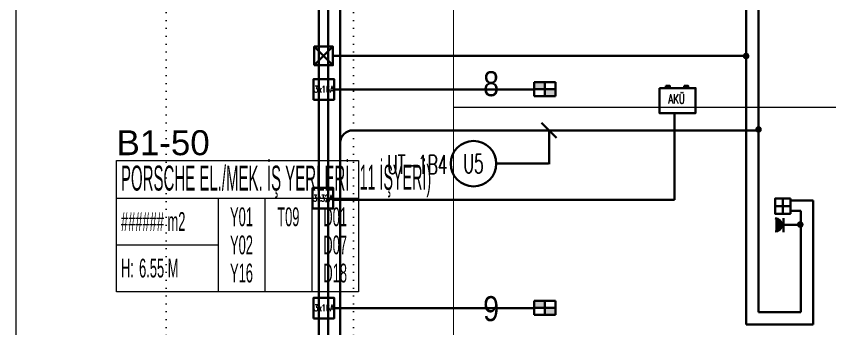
# Model space of a CAD drawing. Header units: metres. Extents: x -13194 to 152406, y -4219 to 19791.
# Drawn here: x 61515 to 62818, y 4086 to 4586 of the extents above; entities that cross this region are included whole.
import ezdxf
from ezdxf.enums import TextEntityAlignment as Align

# ---------------------------------------------------------------- set-up
doc = ezdxf.new("R2010")
doc.units = ezdxf.units.M
doc.header["$LTSCALE"] = 100
doc.header["$MEASUREMENT"] = 0
doc.linetypes.add('DOT2', pattern=[0.125, 0, -0.125])
doc.linetypes.add('HIDDEN', pattern=[0.375, 0.25, -0.125])
doc.layers.get('0').update_dxf_attribs({"color": 9, "lineweight": 9})
for name, color, linetype, lineweight in [('06D', 9, 'Continuous', 9), ('21', 9, 'Continuous', 9), ('21_mahal200', 9, 'Continuous', 9), ('E-BUSBAR', 7, 'Continuous', 30), ('E-DUVARA MONTE PRİZ KUTUSU', 7, 'Continuous', 30), ('E-EKİPMAN PANOSU', 7, 'Continuous', 30), ('E-KABLO', 7, 'Continuous', 30), ('E-KOMBİNE ETANŞ PRİZ (2x1 FAZ+4x3 FAZ)', 7, 'Continuous', 30), ('E-LINYE', 7, 'Continuous', 30), ('E-UPS PRİZ', 7, 'Continuous', 30)]:
    doc.layers.add(name, color=color, linetype=linetype, lineweight=lineweight)
doc.styles.add('Arial', font='arial.ttf', dxfattribs={"height": 2.5})
doc.styles.add('E-YAZI', font='txttw.shx')
doc.styles.add('MuuM_TEXT-STANDART', font='ARIALN.TTF')

# ---------------------------------------------------------------- blocks, each defined once
blk = doc.blocks.new('100_UPS PRİZ')
at = {"layer": 'E-UPS PRİZ', "color": 4}
for p, q in [((-1.22, 2.14), (1.28, 2.14)), ((0, 2.4), (0, 0))]:
    blk.add_line(p, q, dxfattribs=at)
at = {"layer": 'E-UPS PRİZ', "color": 4, "const_width": 1.2}
blk.add_lwpolyline([(-0.6, 3.58, 0.97398), (0.6, 3.58, 0.97398)], format="xyb", dxfattribs=at)
at = {"layer": 'E-UPS PRİZ', "color": 4}
blk.add_arc((0, 3.6), 1.2, 180.7551, 0.7551, dxfattribs=at)
blk = doc.blocks.new('10_DUVARA MONTE PRİZ KUTUSU')
at = {"layer": 'E-DUVARA MONTE PRİZ KUTUSU', "color": 4}
for p, q in [((24.5, 0), (-24.5, 0)), ((0, 24.5), (0, -24.5))]:
    blk.add_line(p, q, dxfattribs=at)
blk.add_lwpolyline([(-24.5, -24.5), (24.5, -24.5), (24.5, 24.5), (-24.5, 24.5)], close=True, dxfattribs=at)
blk = doc.blocks.new('BUSBAR ÇIKIŞ')
at = {"layer": 'E-BUSBAR'}
for p, q in [((-15, 30), (15, 0)), ((-15, 0), (15, 30))]:
    blk.add_line(p, q, dxfattribs=at)
at = {"layer": 'E-BUSBAR', "color": 5}
blk.add_line((-7.5, 30), (7.5, 30), dxfattribs=at)
blk.add_line((-7.5, 30), (7.5, 30), dxfattribs=at)
blk.add_lwpolyline([(-15, 0), (15, 0), (15, 30), (-15, 30)], close=True, dxfattribs=at)
blk = doc.blocks.new('E-3X16A BUSBAR CIKIS KUTUSU')
at = {"layer": 'E-BUSBAR', "color": 30}
blk.add_line((-83, 162), (82, 162), dxfattribs=at)
blk.add_line((-83, 162), (82, 162), dxfattribs=at)
at = {"layer": 'E-BUSBAR', "color": 6}
blk.add_lwpolyline([(-166, -168), (164, -168), (164, 162), (-166, 162)], close=True, dxfattribs=at)
at = {"layer": 'E-BUSBAR', "color": 6, "style": 'E-YAZI', "width": 0.7}
blk.add_text('3x16A', height=105, dxfattribs=at).set_placement((0, 0), align=Align.MIDDLE)
blk = doc.blocks.new('100_EKİPMAN PANOSU')
at = {"layer": 'E-EKİPMAN PANOSU', "color": 4}
for p, q in [((-3.07, 3.95), (3.07, 3.95)), ((-3.07, 0), (-3.07, 3.95)), ((0, 3.95), (0, 0)), ((3.07, 3.95), (3.07, 0)), ((-3.07, 1.97), (3.07, 1.97)), ((3.07, 0), (-3.07, 0))]:
    blk.add_line(p, q, dxfattribs=at)
for points in [[(0, 3.95), (3.07, 3.95), (0, 1.97), (3.07, 1.97)], [(-3.07, 1.97), (0, 1.97), (-3.07, 0), (0, 0)]]:
    blk.add_solid(points, dxfattribs=at)
blk = doc.blocks.new('E-3X32A BUSBAR CIKIS KUTUSU')
at = {"layer": 'E-BUSBAR', "color": 2}
blk.add_line((-83, 162), (82, 162), dxfattribs=at)
blk.add_line((-83, 162), (82, 162), dxfattribs=at)
blk.add_lwpolyline([(-166, -168), (164, -168), (164, 162), (-166, 162)], close=True, dxfattribs=at)
at = {"layer": 'E-BUSBAR', "color": 2, "style": 'E-YAZI', "width": 0.7}
blk.add_text('3x32A', height=105, dxfattribs=at).set_placement((0, 0), align=Align.MIDDLE)
blk = doc.blocks.new('E-AKU SARJ VE ENERJI UNITESI')
at = {"layer": 'E-KOMBİNE ETANŞ PRİZ (2x1 FAZ+4x3 FAZ)', "color": 2}
for points in [[(-290, 399), (290, 399), (290, 0), (-290, 0)], [(-186, 434), (-122, 434), (-122, 399), (-186, 399)], [(108, 434), (172, 434), (172, 399), (108, 399)]]:
    blk.add_lwpolyline(points, close=True, dxfattribs=at)
at = {"layer": 'E-KOMBİNE ETANŞ PRİZ (2x1 FAZ+4x3 FAZ)', "color": 2, "style": 'E-YAZI', "width": 0.7}
blk.add_text('AKÜ', height=147, dxfattribs=at).set_placement((-16, 243), align=Align.MIDDLE)
blk = doc.blocks.new('p-işyeri')
at = {"color": 0, "const_width": 2}
blk.add_lwpolyline([(200, 0), (200, 700), (-200, 700), (-200, 0)], close=True, dxfattribs=at)
blk = doc.blocks.new('p-dilatasyon yeri')
at = {"layer": '06D'}
blk.add_lwpolyline([(5360, 80), (5360, 6452.7)], dxfattribs=at)
blk = doc.blocks.new('0_roomno2')
blk.add_lwpolyline([(19.375, -10.5), (0, -10.5), (0, 0), (19.375, 0)], close=True)
for points in [[(0, -3), (19.375, -3)], [(8.125, -3), (8.125, -10.5)], [(11.875, -3), (11.875, -10.5)], [(15.625, -3), (15.625, -10.5)], [(0, -6.75), (8.125, -6.75)]]:
    blk.add_lwpolyline(points)
at = {"style": 'MuuM_TEXT-STANDART', "width": 0.6}
blk.add_text('H:', height=1.5, dxfattribs=at).set_placement((0.35, -8.608), align=Align.MIDDLE_LEFT)
at = {"style": 'Arial'}
blk.add_attdef('ODANO', (0, 1.17), '', height=2, dxfattribs=at)
blk.add_attdef('MEKANADI', text='', height=2, dxfattribs=at).set_placement((0.35, -3), align=Align.BOTTOM_LEFT)
at = {"style": 'MuuM_TEXT-STANDART', "width": 0.6}
for tag, p in [('YER01', (10, -4.5)), ('TAVAN01', (13.75, -4.5)), ('DUVAR01', (17.5, -4.5)), ('YER02', (10, -6.75)), ('TAVAN02', (13.75, -6.75)), ('DUVAR02', (17.5, -6.75)), ('YER03', (10, -9)), ('TAVAN03', (13.75, -9)), ('DUVAR03', (17.5, -9))]:
    blk.add_attdef(tag, text='', height=1.5, dxfattribs=at).set_placement(p, align=Align.MIDDLE_CENTER)
for tag, p in [('M2', (0.35, -4.875)), ('TEMIZTAVANYUKSEKLIGI', (1.8, -8.608))]:
    blk.add_attdef(tag, text='', height=1.5, dxfattribs=at).set_placement(p, align=Align.MIDDLE_LEFT)
blk = doc.blocks.new('1.bod.mimari1.elk')
at = {"layer": '06D', "linetype": 'DOT2'}
for points in [[(5600, -2652.1), (5600, -7740, 0.4142136), (6200, -8340)], [(5900, -2652.1), (5900, -7740, 0.4142136), (6200, -8040)]]:
    blk.add_lwpolyline(points, format="xyb", dxfattribs=at)
blk.add_blockref('p-dilatasyon yeri', (0, -8630))
at = {"layer": '06D', "color": 89, "linetype": 'HIDDEN', "true_color": 0x2e4d23, "rotation": 90}
for p in [(6760, -3990), (6760, -4390)]:
    blk.add_blockref('p-işyeri', p, dxfattribs=at)
at = {"layer": '21_mahal200'}
ref = blk.add_blockref('0_roomno2', (5520.6, -4275.12), dxfattribs=dict(at, xscale=20, yscale=20, zscale=20))
ref.add_attrib('ODANO', 'B1-50', (5520.6, -4266.48), dxfattribs={"layer": '0', "height": 40, "style": 'Arial'})
ref.add_attrib('MEKANADI', 'PORSCHE EL./MEK. İŞ YERLERİ', dxfattribs={"layer": '0', "height": 40, "style": 'Arial', "width": 0.43}).set_placement((5527.6, -4335.12), align=Align.BOTTOM_LEFT)
ref.add_attrib('M2', '###### m2', dxfattribs={"layer": '0', "height": 30, "style": 'MuuM_TEXT-STANDART', "width": 0.6}).set_placement((5527.6, -4372.62), align=Align.MIDDLE_LEFT)
ref.add_attrib('TEMIZTAVANYUKSEKLIGI', '6.55 M', dxfattribs={"layer": '0', "height": 30, "style": 'MuuM_TEXT-STANDART', "width": 0.6}).set_placement((5556.6, -4447.28), align=Align.MIDDLE_LEFT)
ref.add_attrib('YER01', 'Y01', dxfattribs={"layer": '0', "height": 30, "style": 'MuuM_TEXT-STANDART', "width": 0.6}).set_placement((5720.6, -4365.12), align=Align.MIDDLE_CENTER)
ref.add_attrib('TAVAN01', 'T09', dxfattribs={"layer": '0', "height": 30, "style": 'MuuM_TEXT-STANDART', "width": 0.6}).set_placement((5795.6, -4365.12), align=Align.MIDDLE_CENTER)
ref.add_attrib('DUVAR01', 'D01', dxfattribs={"layer": '0', "height": 30, "style": 'MuuM_TEXT-STANDART', "width": 0.6}).set_placement((5870.6, -4365.12), align=Align.MIDDLE_CENTER)
ref.add_attrib('YER02', 'Y02', dxfattribs={"layer": '0', "height": 30, "style": 'MuuM_TEXT-STANDART', "width": 0.6}).set_placement((5720.6, -4410.12), align=Align.MIDDLE_CENTER)
ref.add_attrib('DUVAR02', 'D07', dxfattribs={"layer": '0', "height": 30, "style": 'MuuM_TEXT-STANDART', "width": 0.6}).set_placement((5870.6, -4410.12), align=Align.MIDDLE_CENTER)
ref.add_attrib('YER03', 'Y16', dxfattribs={"layer": '0', "height": 30, "style": 'MuuM_TEXT-STANDART', "width": 0.6}).set_placement((5720.6, -4455.12), align=Align.MIDDLE_CENTER)
ref.add_attrib('DUVAR03', 'D18', dxfattribs={"layer": '0', "height": 30, "style": 'MuuM_TEXT-STANDART', "width": 0.6}).set_placement((5870.6, -4455.12), align=Align.MIDDLE_CENTER)
at = {"layer": '21', "style": 'MuuM_TEXT-STANDART'}
for s, p in [('8', (6107.52, -4183.99)), ('9', (6107.52, -4544.13))]:
    blk.add_text(s, height=40, dxfattribs=at).set_placement(p, align=Align.BOTTOM_LEFT)
at = {"layer": '21_mahal200', "style": 'MuuM_TEXT-STANDART', "width": 0.5}
blk.add_text('11 İŞYERİ)', height=40, dxfattribs=at).set_placement((5909.69, -4321.9))

msp = doc.modelspace()

# ---------------------------------------------------------------- linework, layer by layer
at = {"layer": 'E-BUSBAR', "color": 3}
for p, q in [((61999.4, 6635.3), (61999.4, 3246)), ((62014.4, 6635.3), (62014.4, 3246))]:
    msp.add_line(p, q, dxfattribs=at)
at = {"layer": 'E-KABLO', "color": 5}
for p, q in [((62683.7, 4779.1), (62683.7, 4092.4)), ((62683.7, 4522.4), (62022.3, 4522.4)), ((62755.2, 4291), (62791.4, 4291)), ((62791.4, 4291), (62791.4, 4092.4)), ((62791.4, 4092.4), (62683.7, 4092.4))]:
    msp.add_line(p, q, dxfattribs=at)
at = {"layer": 'E-KABLO', "color": 6}
for p, q in [((62024.2, 4468.8), (62344.2, 4468.8)), ((62024.2, 4118.8), (62344.2, 4118.8))]:
    msp.add_line(p, q, dxfattribs=at)
at = {"layer": 'E-KABLO', "color": 5, "const_width": 5.25}
msp.add_lwpolyline([(62686.4, 4522.3, -1), (62681.1, 4522.3, -1)], format="xyb", close=True, dxfattribs=at)
at = {"layer": 'E-KABLO', "color": 4, "const_width": 5.25}
msp.add_lwpolyline([(62706.3, 4404.7, -1), (62701, 4404.7, -1)], format="xyb", close=True, dxfattribs=at)
at = {"layer": 'E-KOMBİNE ETANŞ PRİZ (2x1 FAZ+4x3 FAZ)', "color": 2}
for p in [(62569.2, 4429.3), (62022.2, 4292.3)]:
    msp.add_line(p, (62569.2, 4292.3), dxfattribs=at)
at = {"layer": 'E-LINYE', "color": 4}
for p, q in [((62033.9, 4373), (62033.9, 6128.3)), ((62703.7, 4759.1), (62703.7, 4112.4)), ((62705.8, 4403.3), (62053.9, 4403.3)), ((62033.9, 2572.2), (62033.9, 4383.3)), ((62755.5, 4274.6), (62771.4, 4274.6)), ((62771.4, 4274.6), (62771.4, 4112.4)), ((62754.5, 4251.8), (62772.4, 4251.8)), ((62771.4, 4112.4), (62703.7, 4112.4))]:
    msp.add_line(p, q, dxfattribs=at)
at = {"layer": 'E-LINYE', "color": 7, "linetype": 'Continuous'}
for p, q in [((62380.3, 4391.1), (62356.1, 4415.4)), ((62368.2, 4349.2), (62368.2, 4403.3)), ((62283.6, 4350), (62367.4, 4350))]:
    msp.add_line(p, q, dxfattribs=at)
at = {"layer": 'E-LINYE', "color": 4, "const_width": 5.25}
msp.add_lwpolyline([(62773.1, 4252.5, -1), (62767.8, 4252.5, -1)], format="xyb", close=True, dxfattribs=at)
at = {"layer": 'E-LINYE', "color": 7, "linetype": 'Continuous'}
msp.add_circle((62247.3, 4350), 36.4, dxfattribs=at)
at = {"layer": 'E-LINYE', "color": 4}
msp.add_arc((62053.9, 4383.3), 20, 90, 180, dxfattribs=at)

# ---------------------------------------------------------------- block references
at = {"layer": '06D'}
msp.add_blockref('1.bod.mimari1.elk', (56155.2, 8630), dxfattribs=at)
at = {"layer": 'E-BUSBAR', "color": 4, "xscale": 0.1, "yscale": 0.1, "zscale": 0.1}
for name, p in [('E-3X16A BUSBAR CIKIS KUTUSU', (62007.7, 4469.1)), ('E-3X32A BUSBAR CIKIS KUTUSU', (62006.2, 4294.9)), ('E-3X16A BUSBAR CIKIS KUTUSU', (62007.7, 4119.1))]:
    msp.add_blockref(name, p, dxfattribs=at)
at = {"layer": 'E-DUVARA MONTE PRİZ KUTUSU', "color": 3, "xscale": 0.5, "yscale": 0.5, "zscale": 0.5, "rotation": 180}
msp.add_blockref('10_DUVARA MONTE PRİZ KUTUSU', (62742.4, 4281.9), dxfattribs=at)
at = {"layer": 'E-EKİPMAN PANOSU', "xscale": -5.600000000000001, "yscale": 5.600000000000001, "zscale": 5.600000000000001}
for p in [(62361.4, 4458.1), (62361.4, 4108.1)]:
    msp.add_blockref('100_EKİPMAN PANOSU', p, dxfattribs=at)
at = {"layer": 'E-KABLO', "color": 6}
msp.add_blockref('BUSBAR ÇIKIŞ', (62007.3, 4507.4), dxfattribs=at)
at = {"layer": 'E-KOMBİNE ETANŞ PRİZ (2x1 FAZ+4x3 FAZ)', "color": 4, "xscale": 0.1, "yscale": 0.1, "zscale": 0.1}
msp.add_blockref('E-AKU SARJ VE ENERJI UNITESI', (62574, 4431), dxfattribs=at)
at = {"layer": 'E-UPS PRİZ', "xscale": -9, "yscale": 9, "zscale": 9, "rotation": 90}
msp.add_blockref('100_UPS PRİZ', (62762.7, 4251.9), dxfattribs=at)

# ---------------------------------------------------------------- texts
at = {"layer": 'E-LINYE', "color": 7, "linetype": 'Continuous', "style": 'E-YAZI', "width": 0.6}
for s, p in [('UT-1B4', (62157.3, 4348.5)), ('U5', (62247.3, 4350))]:
    msp.add_text(s, height=30, dxfattribs=at).set_placement(p, align=Align.MIDDLE_CENTER)

doc.saveas('drawing.dxf')
